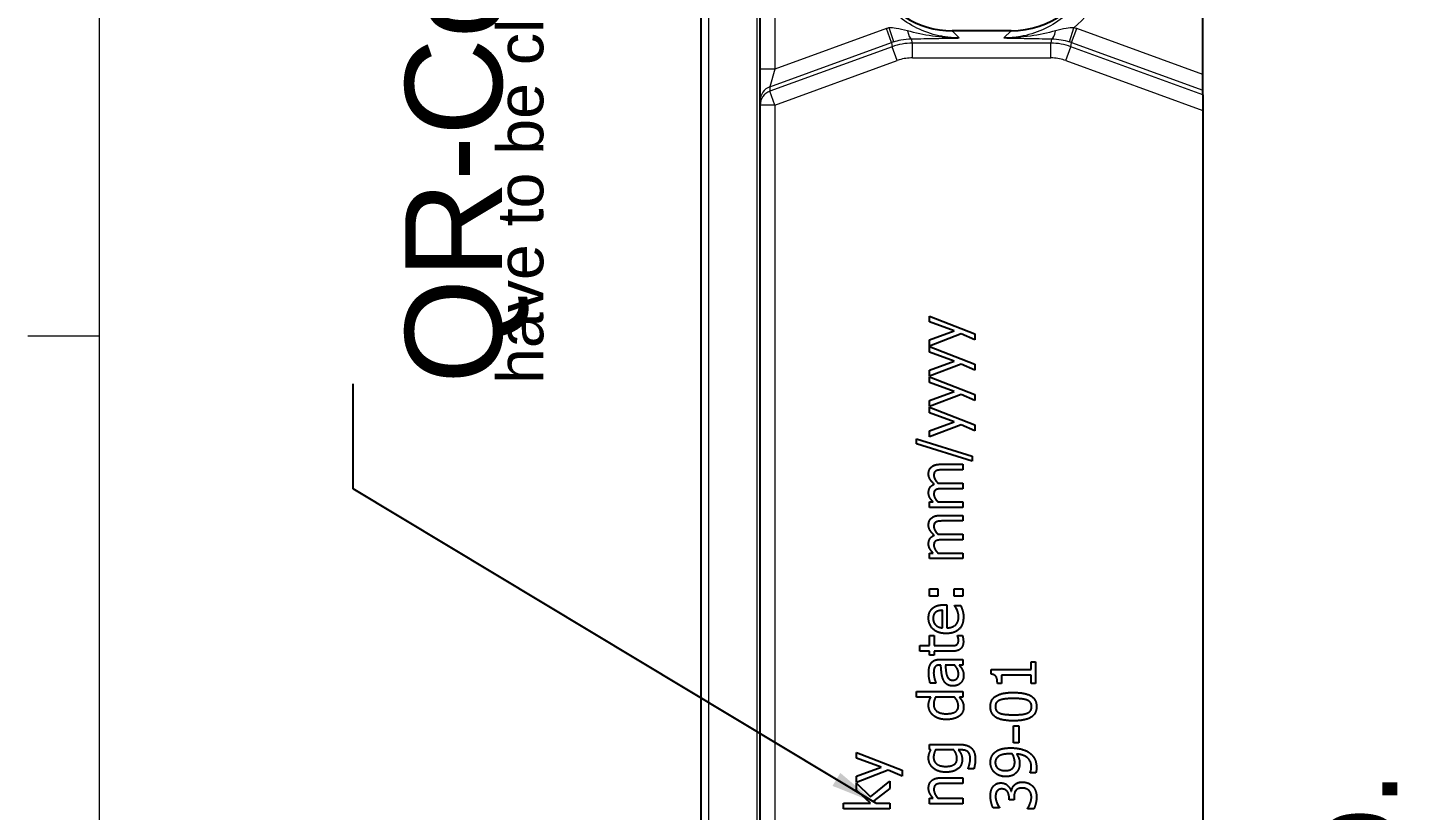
# Model space of a CAD drawing. Header units: millimetres. Extents: x 0 to 1486, y 0 to 1051.
# Drawn here: x 20.1 to 114, y 230.7 to 283.7 of the extents above; entities that cross this region are included whole.
import ezdxf

# ---------------------------------------------------------------- set-up
doc = ezdxf.new("R2010")
doc.units = ezdxf.units.MM
doc.header["$LTSCALE"] = 1.25
for name, color, linetype, lineweight, true_color in [('Sichtbare Kanten(DIN)', 7, 'Continuous', 25, 0x262659), ('Sichtbare tangentiale Kanten(DIN)', 7, 'Continuous', 15, 0x1a1a3e), ('Skizziergeometrie(DIN)', 7, 'Continuous', 9, 0x262659), ('Symbole(DIN)', 7, 'Continuous', 15, 0x262659)]:
    doc.layers.add(name, color=color, linetype=linetype, lineweight=lineweight, true_color=true_color)
doc.styles.add('Aktuell-DINGroßer Text', font='arial.ttf')
doc.dimstyles.new('STANDARD-DIN$7', dxfattribs={"dimscale": 1.25, "dimtxt": 5.25, "dimasz": 2.5, "dimexe": 3.175, "dimexo": 0, "dimgap": 0.8, "dimtad": 1, "dimrnd": 1e-08, "dimtxsty": 'Aktuell-DINGroßer Text', "dimcen": 0.09, "dimdle": 10, "dimclrd": 256, "dimclre": 256, "dimclrt": 256, "dimazin": 2, "dimtfac": 0.666667, "dimtmove": 0, "dimatfit": 3, "dimfxl": 1, "dimtolj": 1, "dimlwd": 25, "dimlwe": 25, "dimarcsym": 0})

# ---------------------------------------------------------------- blocks, each defined once
blk = doc.blocks.new('Ränder Standardrahmen')
at = {"layer": 'Skizziergeometrie(DIN)'}
blk.add_line((20, 210.25), (16.1, 210.25), dxfattribs=at)
at = {"layer": 'Skizziergeometrie(DIN)', "flags": 128}
blk.add_lwpolyline([(20, 20), (20, 821), (1169, 821), (1169, 20), (20, 20)], dxfattribs=at)

msp = doc.modelspace()

# ---------------------------------------------------------------- linework, layer by layer
at = {"layer": 'Sichtbare Kanten(DIN)'}
for p, q in [((65.766, 151.008), (65.766, 428.008)), ((99.766, 280.536), (99.766, 298.48)), ((69.766, 280.9), (69.766, 298.117)), ((86.766, 283.508), (82.766, 283.508)), ((69.766, 278.773), (69.766, 280.9)), ((99.766, 279.472), (99.766, 280.536)), ((69.766, 278.473), (69.766, 278.773)), ((99.766, 279.172), (99.766, 279.472)), ((99.766, 279.172), (99.766, 278.109)), ((69.766, 155.965), (69.766, 278.473)), ((99.766, 278.109), (99.766, 155.965)), ((65.761, 273.745), (65.761, 273.831)), ((65.766, 273.831), (65.761, 273.831)), ((65.761, 273.572), (65.761, 273.745)), ((65.766, 273.745), (65.761, 273.745)), ((65.761, 273.485), (65.761, 273.572)), ((65.766, 273.572), (65.761, 273.572)), ((65.766, 273.485), (65.761, 273.485)), ((81.237, 263.781), (81.237, 264.175)), ((81.237, 264.175), (84.317, 262.964)), ((82.905, 263.168), (81.237, 263.781)), ((81.237, 262.553), (82.905, 263.168)), ((83.379, 262.962), (81.237, 262.145)), ((84.317, 262.558), (83.379, 262.962)), ((84.317, 262.964), (84.317, 262.558)), ((81.237, 262.145), (81.237, 262.553)), ((81.237, 261.727), (81.237, 262.121)), ((81.237, 262.121), (84.317, 260.91)), ((82.905, 261.114), (81.237, 261.727)), ((81.237, 260.499), (82.905, 261.114)), ((83.379, 260.908), (81.237, 260.091)), ((84.317, 260.504), (83.379, 260.908)), ((84.317, 260.91), (84.317, 260.504)), ((81.237, 260.091), (81.237, 260.499)), ((81.237, 259.673), (81.237, 260.066)), ((81.237, 260.066), (84.317, 258.856)), ((82.905, 259.06), (81.237, 259.673)), ((81.237, 258.445), (82.905, 259.06)), ((83.379, 258.853), (81.237, 258.036)), ((81.237, 258.036), (81.237, 258.445)), ((84.317, 258.45), (83.379, 258.853)), ((84.317, 258.856), (84.317, 258.45)), ((81.237, 257.618), (81.237, 258.012)), ((81.237, 258.012), (84.317, 256.801)), ((82.905, 257.006), (81.237, 257.618)), ((81.237, 256.391), (82.905, 257.006)), ((83.379, 256.799), (81.237, 255.982)), ((81.237, 255.982), (81.237, 256.391)), ((84.317, 256.395), (83.379, 256.799)), ((84.317, 256.801), (84.317, 256.395)), ((80.355, 255.513), (80.355, 255.858)), ((80.355, 255.858), (84.14, 254.684)), ((84.14, 254.344), (80.355, 255.513)), ((84.14, 254.684), (84.14, 254.344)), ((82.005, 254.134), (83.488, 254.134)), ((83.488, 253.755), (82.185, 253.755)), ((83.488, 254.134), (83.488, 253.755)), ((82.005, 252.858), (83.488, 252.858)), ((83.488, 252.479), (82.185, 252.479)), ((83.488, 252.858), (83.488, 252.479)), ((81.237, 251.582), (81.485, 251.582)), ((81.237, 251.203), (81.237, 251.582)), ((81.806, 251.582), (83.488, 251.582)), ((83.488, 251.582), (83.488, 251.203)), ((83.488, 251.203), (81.237, 251.203)), ((82.005, 250.67), (83.488, 250.67)), ((83.488, 250.67), (83.488, 250.291)), ((83.488, 250.291), (82.185, 250.291)), ((82.005, 249.394), (83.488, 249.394)), ((83.488, 249.015), (82.185, 249.015)), ((83.488, 249.394), (83.488, 249.015)), ((81.237, 248.117), (81.485, 248.117)), ((81.237, 247.738), (81.237, 248.117)), ((83.488, 247.738), (81.237, 247.738)), ((81.806, 248.117), (83.488, 248.117)), ((83.488, 248.117), (83.488, 247.738)), ((81.237, 245.686), (81.811, 245.686)), ((81.237, 245.205), (81.237, 245.686)), ((81.811, 245.205), (81.237, 245.205)), ((81.811, 245.686), (81.811, 245.205)), ((82.915, 245.686), (83.488, 245.686)), ((82.915, 245.205), (82.915, 245.686)), ((83.488, 245.205), (82.915, 245.205)), ((83.488, 245.686), (83.488, 245.205)), ((82.112, 243.049), (82.112, 244.237)), ((82.195, 244.607), (82.402, 244.607)), ((82.402, 244.607), (82.402, 243.049)), ((82.936, 244.566), (83.35, 244.566)), ((82.936, 244.544), (82.936, 244.566)), ((81.237, 242.54), (81.551, 242.54)), ((81.237, 241.843), (81.237, 242.54)), ((81.551, 242.54), (81.551, 241.843)), ((83.129, 242.54), (83.469, 242.54)), ((83.129, 242.519), (83.129, 242.54)), ((80.59, 241.843), (81.237, 241.843)), ((80.59, 241.463), (80.59, 241.843)), ((81.237, 241.463), (80.59, 241.463)), ((81.237, 241.208), (81.237, 241.463)), ((81.551, 241.208), (81.237, 241.208)), ((81.551, 241.843), (82.623, 241.843)), ((81.551, 241.463), (81.551, 241.208)), ((82.798, 241.463), (81.551, 241.463)), ((82.008, 240.527), (81.935, 240.527)), ((81.949, 240.907), (83.488, 240.907)), ((82.934, 240.527), (82.309, 240.527)), ((83.488, 240.527), (83.25, 240.527)), ((83.488, 240.907), (83.488, 240.527)), ((85.418, 240.219), (88.121, 240.219)), ((85.418, 239.908), (85.418, 240.219)), ((88.121, 240.751), (88.428, 240.751)), ((88.121, 240.219), (88.121, 240.751)), ((88.428, 240.751), (88.428, 239.288)), ((81.672, 239.295), (81.286, 239.295)), ((81.672, 239.317), (81.672, 239.295)), ((86.111, 239.288), (85.836, 239.288)), ((86.111, 239.832), (86.111, 239.288)), ((88.121, 239.832), (86.111, 239.832)), ((88.121, 239.288), (88.121, 239.832)), ((88.428, 239.288), (88.121, 239.288)), ((80.355, 238.724), (83.488, 238.724)), ((80.355, 238.344), (80.355, 238.724)), ((81.327, 238.344), (80.355, 238.344)), ((82.941, 238.344), (81.641, 238.344)), ((83.488, 238.344), (83.26, 238.344)), ((83.488, 238.724), (83.488, 238.344)), ((86.933, 236.402), (87.297, 236.402)), ((86.933, 235.267), (86.933, 236.402)), ((87.297, 236.402), (87.297, 235.267)), ((76.298, 234.216), (76.298, 234.61)), ((76.298, 234.61), (79.378, 233.399)), ((81.237, 235.155), (83.231, 235.155)), ((81.237, 234.797), (81.237, 235.155)), ((81.332, 234.775), (81.237, 234.797)), ((82.878, 234.775), (81.641, 234.775)), ((83.386, 234.775), (83.189, 234.775)), ((87.297, 235.267), (86.933, 235.267)), ((77.965, 233.604), (76.298, 234.216)), ((76.298, 232.989), (77.965, 233.604)), ((78.44, 233.397), (76.298, 232.58)), ((76.298, 232.58), (76.298, 232.989)), ((79.378, 232.993), (78.44, 233.397)), ((79.378, 233.399), (79.378, 232.993)), ((82.027, 232.891), (83.488, 232.891)), ((83.488, 232.891), (83.488, 232.512)), ((83.848, 233.485), (83.848, 233.504)), ((84.242, 233.485), (83.848, 233.485)), ((88.058, 233.229), (88.058, 233.249)), ((88.445, 233.229), (88.058, 233.229)), ((76.298, 232.529), (77.239, 231.605)), ((76.298, 232.057), (76.298, 232.529)), ((77.248, 231.168), (76.298, 232.057)), ((77.239, 231.605), (78.549, 232.653)), ((78.549, 232.155), (77.462, 231.318)), ((78.549, 232.653), (78.549, 232.155)), ((83.488, 232.512), (82.205, 232.512)), ((86.76, 231.987), (86.789, 231.987)), ((75.415, 231.168), (77.248, 231.168)), ((75.415, 230.788), (75.415, 231.168)), ((77.462, 231.318), (77.608, 231.168)), ((77.608, 231.168), (78.549, 231.168)), ((78.549, 231.168), (78.549, 230.788)), ((81.237, 231.503), (81.488, 231.503)), ((81.237, 231.124), (81.237, 231.503)), ((83.488, 231.124), (81.237, 231.124)), ((81.806, 231.503), (83.488, 231.503)), ((83.488, 231.503), (83.488, 231.124)), ((85.975, 230.859), (85.549, 230.859)), ((85.975, 230.883), (85.975, 230.859)), ((86.634, 231.389), (86.634, 231.523)), ((86.967, 231.389), (86.634, 231.389)), ((86.967, 231.559), (86.967, 231.389)), ((78.549, 230.788), (75.415, 230.788)), ((87.881, 230.776), (87.881, 230.805)), ((88.306, 230.776), (87.881, 230.776))]:
    msp.add_line(p, q, dxfattribs=at)
for centre, start, end in [((86.766, 289.508), 270, 342.76589), ((82.766, 289.508), 205.29422, 270)]:
    msp.add_arc(centre, 6, start, end, dxfattribs=at)
for points in [[(81.174, 253.473), (81.174, 253.619), (81.264, 253.857), (81.366, 253.945)], [(81.563, 252.785), (81.371, 252.958), (81.174, 253.284), (81.174, 253.473)], [(81.366, 253.945), (81.468, 254.035), (81.774, 254.134), (82.005, 254.134)], [(81.692, 253.692), (81.612, 253.653), (81.534, 253.505), (81.534, 253.376)], [(81.534, 253.376), (81.534, 253.259), (81.677, 252.992), (81.813, 252.851)], [(82.185, 253.755), (82.03, 253.755), (81.765, 253.731), (81.692, 253.692)], [(81.174, 252.197), (81.174, 252.396), (81.356, 252.705), (81.563, 252.785)], [(81.692, 252.416), (81.612, 252.377), (81.534, 252.228), (81.534, 252.1)], [(82.185, 252.479), (82.03, 252.479), (81.765, 252.455), (81.692, 252.416)], [(81.813, 252.851), (81.847, 252.853), (81.942, 252.858), (82.005, 252.858)], [(81.485, 251.582), (81.337, 251.73), (81.174, 252.022), (81.174, 252.197)], [(81.534, 252.1), (81.534, 251.978), (81.687, 251.708), (81.806, 251.582)], [(81.366, 250.48), (81.468, 250.57), (81.774, 250.67), (82.005, 250.67)], [(81.174, 250.009), (81.174, 250.155), (81.264, 250.393), (81.366, 250.48)], [(81.563, 249.321), (81.371, 249.493), (81.174, 249.819), (81.174, 250.009)], [(81.692, 250.228), (81.612, 250.189), (81.534, 250.04), (81.534, 249.912)], [(81.534, 249.912), (81.534, 249.795), (81.677, 249.527), (81.813, 249.386)], [(82.185, 250.291), (82.03, 250.291), (81.765, 250.267), (81.692, 250.228)], [(81.174, 248.733), (81.174, 248.932), (81.356, 249.241), (81.563, 249.321)], [(81.485, 248.117), (81.337, 248.266), (81.174, 248.557), (81.174, 248.733)], [(81.692, 248.951), (81.612, 248.912), (81.534, 248.764), (81.534, 248.635)], [(82.185, 249.015), (82.03, 249.015), (81.765, 248.99), (81.692, 248.951)], [(81.813, 249.386), (81.847, 249.389), (81.942, 249.394), (82.005, 249.394)], [(81.534, 248.635), (81.534, 248.514), (81.687, 248.244), (81.806, 248.117)], [(81.174, 243.705), (81.174, 243.914), (81.295, 244.237), (81.424, 244.356)], [(81.424, 244.356), (81.553, 244.478), (81.925, 244.607), (82.195, 244.607)], [(81.66, 244.109), (81.575, 244.043), (81.485, 243.836), (81.485, 243.683)], [(82.112, 244.237), (81.959, 244.233), (81.736, 244.169), (81.66, 244.109)], [(83.109, 244.254), (83.06, 244.356), (82.975, 244.498), (82.936, 244.544)], [(83.209, 243.792), (83.209, 243.916), (83.153, 244.157), (83.109, 244.254)], [(83.35, 244.566), (83.377, 244.5), (83.454, 244.301), (83.476, 244.223)], [(83.476, 244.223), (83.508, 244.113), (83.539, 243.933), (83.539, 243.797)], [(82.375, 242.664), (81.825, 242.664), (81.174, 243.241), (81.174, 243.705)], [(81.485, 243.683), (81.485, 243.532), (81.575, 243.321), (81.663, 243.233)], [(81.663, 243.233), (81.753, 243.148), (81.969, 243.061), (82.112, 243.049)], [(83.539, 243.797), (83.539, 243.258), (82.934, 242.664), (82.375, 242.664)], [(82.402, 243.049), (82.793, 243.049), (83.209, 243.442), (83.209, 243.792)], [(83.532, 242.12), (83.532, 241.811), (83.18, 241.463), (82.798, 241.463)], [(83.06, 241.896), (83.131, 241.93), (83.201, 242.083), (83.201, 242.215)], [(83.201, 242.215), (83.201, 242.307), (83.146, 242.48), (83.129, 242.519)], [(83.469, 242.54), (83.498, 242.433), (83.532, 242.215), (83.532, 242.12)], [(82.623, 241.843), (82.793, 241.843), (82.98, 241.855), (83.06, 241.896)], [(81.184, 239.983), (81.184, 240.216), (81.257, 240.535), (81.351, 240.661)], [(81.351, 240.661), (81.444, 240.785), (81.738, 240.907), (81.949, 240.907)], [(81.595, 240.374), (81.548, 240.301), (81.519, 240.092), (81.519, 239.98)], [(81.935, 240.527), (81.804, 240.527), (81.641, 240.447), (81.595, 240.374)], [(82.178, 239.523), (82.09, 239.713), (82.025, 240.228), (82.008, 240.527)], [(82.309, 240.527), (82.321, 240.391), (82.363, 239.98), (82.402, 239.852)], [(83.201, 239.932), (83.201, 240.109), (83.048, 240.401), (82.934, 240.527)], [(83.25, 240.527), (83.284, 240.481), (83.406, 240.326), (83.442, 240.253)], [(83.442, 240.253), (83.496, 240.153), (83.552, 239.966), (83.552, 239.796)], [(81.286, 239.295), (81.257, 239.399), (81.184, 239.791), (81.184, 239.983)], [(81.519, 239.98), (81.519, 239.849), (81.597, 239.494), (81.672, 239.317)], [(82.837, 239.113), (82.603, 239.113), (82.273, 239.309), (82.178, 239.523)], [(82.402, 239.852), (82.448, 239.701), (82.64, 239.504), (82.81, 239.504)], [(82.81, 239.504), (83.005, 239.504), (83.201, 239.723), (83.201, 239.932)], [(83.352, 239.312), (83.26, 239.222), (82.988, 239.113), (82.837, 239.113)], [(83.552, 239.796), (83.552, 239.657), (83.447, 239.407), (83.352, 239.312)], [(85.836, 239.288), (85.836, 239.596), (85.661, 239.888), (85.418, 239.908)], [(81.174, 237.788), (81.174, 237.955), (81.249, 238.206), (81.327, 238.344)], [(81.641, 238.344), (81.573, 238.203), (81.522, 237.98), (81.522, 237.851)], [(83.192, 237.761), (83.192, 237.909), (83.056, 238.211), (82.941, 238.344)], [(83.26, 238.344), (83.333, 238.257), (83.43, 238.128), (83.471, 238.04)], [(85.367, 237.71), (85.367, 238.203), (86.145, 238.668), (86.928, 238.668)], [(86.928, 238.668), (87.735, 238.668), (88.491, 238.198), (88.491, 237.71)], [(81.488, 237.124), (81.342, 237.248), (81.174, 237.596), (81.174, 237.788)], [(81.522, 237.851), (81.522, 237.559), (81.959, 237.228), (82.372, 237.228)], [(82.372, 237.228), (82.771, 237.228), (83.192, 237.481), (83.192, 237.761)], [(83.552, 237.673), (83.552, 237.489), (83.398, 237.177), (83.25, 237.068)], [(83.471, 238.04), (83.51, 237.96), (83.552, 237.788), (83.552, 237.673)], [(86.93, 236.75), (86.118, 236.75), (85.367, 237.219), (85.367, 237.71)], [(86.011, 238.15), (85.858, 238.089), (85.7, 237.878), (85.7, 237.71)], [(85.7, 237.71), (85.7, 237.542), (85.858, 237.326), (86.016, 237.262)], [(86.928, 238.259), (86.619, 238.259), (86.164, 238.211), (86.011, 238.15)], [(87.842, 238.152), (87.694, 238.211), (87.237, 238.259), (86.928, 238.259)], [(88.491, 237.71), (88.491, 237.214), (87.72, 236.75), (86.93, 236.75)], [(87.835, 237.26), (87.99, 237.318), (88.158, 237.535), (88.158, 237.71)], [(88.158, 237.71), (88.158, 237.875), (88, 238.092), (87.842, 238.152)], [(82.38, 236.837), (82.083, 236.837), (81.65, 236.99), (81.488, 237.124)], [(83.25, 237.068), (83.102, 236.959), (82.664, 236.837), (82.38, 236.837)], [(86.016, 237.262), (86.169, 237.202), (86.636, 237.158), (86.93, 237.158)], [(86.93, 237.158), (87.246, 237.158), (87.669, 237.197), (87.835, 237.26)], [(81.174, 234.216), (81.174, 234.391), (81.257, 234.647), (81.332, 234.775)], [(81.641, 234.775), (81.573, 234.634), (81.514, 234.396), (81.514, 234.277)], [(83.099, 234.192), (83.099, 234.34), (82.983, 234.651), (82.878, 234.775)], [(83.189, 234.775), (83.323, 234.622), (83.449, 234.328), (83.449, 234.107)], [(83.231, 235.155), (83.804, 235.155), (84.339, 234.656), (84.339, 234.143)], [(83.824, 234.659), (83.741, 234.724), (83.525, 234.775), (83.386, 234.775)], [(83.999, 234.173), (83.999, 234.348), (83.907, 234.591), (83.824, 234.659)], [(85.367, 233.922), (85.367, 234.129), (85.506, 234.464), (85.637, 234.588)], [(85.637, 234.588), (85.802, 234.744), (86.337, 234.914), (86.748, 234.914)], [(86.748, 234.914), (87.12, 234.914), (87.786, 234.746), (88.007, 234.583)], [(88.007, 234.583), (88.241, 234.411), (88.486, 233.925), (88.486, 233.57)], [(81.475, 233.557), (81.332, 233.684), (81.174, 234.032), (81.174, 234.216)], [(81.514, 234.277), (81.514, 233.99), (81.937, 233.66), (82.334, 233.66)], [(82.334, 233.66), (82.708, 233.66), (83.099, 233.91), (83.099, 234.192)], [(83.449, 234.107), (83.449, 233.723), (82.878, 233.268), (82.341, 233.268)], [(83.848, 233.504), (83.865, 233.543), (83.919, 233.691), (83.941, 233.786)], [(83.941, 233.786), (83.967, 233.891), (83.999, 234.068), (83.999, 234.173)], [(84.339, 234.143), (84.339, 233.978), (84.286, 233.633), (84.242, 233.485)], [(85.649, 233.251), (85.515, 233.375), (85.367, 233.737), (85.367, 233.922)], [(85.865, 234.297), (85.768, 234.209), (85.695, 234.027), (85.695, 233.92)], [(85.695, 233.92), (85.695, 233.672), (86.05, 233.378), (86.386, 233.378)], [(86.658, 234.508), (86.354, 234.508), (85.97, 234.396), (85.865, 234.297)], [(86.848, 234.501), (86.818, 234.503), (86.719, 234.508), (86.658, 234.508)], [(87.013, 233.963), (87.013, 234.092), (86.923, 234.389), (86.848, 234.501)], [(86.908, 233.582), (86.972, 233.66), (87.013, 233.852), (87.013, 233.963)], [(87.137, 234.498), (87.246, 234.338), (87.346, 234.046), (87.346, 233.874)], [(88.138, 233.623), (88.138, 234.017), (87.618, 234.467), (87.137, 234.498)], [(87.346, 233.874), (87.346, 233.708), (87.273, 233.433), (87.168, 233.295)], [(81.174, 232.186), (81.174, 232.517), (81.612, 232.891), (82.027, 232.891)], [(82.341, 233.268), (82.061, 233.268), (81.629, 233.426), (81.475, 233.557)], [(86.403, 232.969), (86.172, 232.969), (85.788, 233.12), (85.649, 233.251)], [(86.386, 233.378), (86.575, 233.378), (86.821, 233.475), (86.908, 233.582)], [(87.168, 233.295), (87.044, 233.134), (86.668, 232.969), (86.403, 232.969)], [(88.058, 233.249), (88.087, 233.3), (88.138, 233.514), (88.138, 233.623)], [(88.486, 233.57), (88.486, 233.489), (88.469, 233.307), (88.445, 233.229)], [(81.488, 231.503), (81.334, 231.673), (81.174, 232.002), (81.174, 232.186)], [(81.701, 232.439), (81.616, 232.393), (81.534, 232.228), (81.534, 232.087)], [(81.534, 232.087), (81.534, 231.946), (81.684, 231.647), (81.806, 231.503)], [(82.205, 232.512), (82.049, 232.512), (81.782, 232.483), (81.701, 232.439)], [(85.365, 231.642), (85.365, 231.846), (85.447, 232.15), (85.535, 232.274)], [(85.535, 232.274), (85.63, 232.405), (85.904, 232.541), (86.089, 232.541)], [(85.805, 231.975), (85.754, 231.899), (85.712, 231.715), (85.712, 231.61)], [(86.13, 232.133), (86.016, 232.133), (85.853, 232.045), (85.805, 231.975)], [(86.089, 232.541), (86.337, 232.541), (86.711, 232.215), (86.76, 231.987)], [(86.634, 231.523), (86.634, 231.792), (86.376, 232.133), (86.13, 232.133)], [(86.789, 231.987), (86.809, 232.082), (86.896, 232.298), (86.984, 232.391)], [(87.074, 232.011), (87.013, 231.926), (86.967, 231.695), (86.967, 231.559)], [(86.984, 232.391), (87.069, 232.483), (87.341, 232.6), (87.538, 232.6)], [(87.509, 232.191), (87.346, 232.191), (87.134, 232.096), (87.074, 232.011)], [(87.976, 232.026), (87.886, 232.106), (87.672, 232.191), (87.509, 232.191)], [(87.538, 232.6), (87.74, 232.6), (88.083, 232.461), (88.214, 232.335)], [(88.143, 231.571), (88.143, 231.695), (88.066, 231.943), (87.976, 232.026)], [(88.214, 232.335), (88.35, 232.203), (88.491, 231.831), (88.491, 231.596)], [(85.549, 230.859), (85.479, 230.99), (85.365, 231.44), (85.365, 231.642)], [(85.712, 231.61), (85.712, 231.501), (85.766, 231.284), (85.807, 231.18)], [(85.807, 231.18), (85.848, 231.083), (85.936, 230.939), (85.975, 230.883)], [(87.881, 230.805), (87.973, 230.932), (88.143, 231.36), (88.143, 231.571)], [(88.491, 231.596), (88.491, 231.369), (88.382, 230.927), (88.306, 230.776)]]:
    msp.add_open_spline(points, degree=2, dxfattribs=at)
at = {"layer": 'Sichtbare tangentiale Kanten(DIN)'}
for p, q in [((66.266, 428.008), (66.266, 151.008)), ((69.566, 151.008), (69.566, 428.008)), ((70.766, 298.117), (70.766, 280.9)), ((78.318, 283.649), (70.766, 280.9)), ((78.66, 282.71), (78.318, 283.649)), ((78.814, 282.762), (78.511, 283.714)), ((82.766, 283.508), (83.256, 283.018)), ((86.766, 283.508), (86.276, 283.018)), ((90.718, 282.762), (91.022, 283.714)), ((90.871, 282.71), (91.213, 283.649)), ((99.766, 280.536), (91.213, 283.649)), ((70.424, 279.712), (78.66, 282.71)), ((78.66, 282.71), (78.71, 282.428)), ((80.077, 282.669), (80.025, 282.961)), ((80.077, 281.669), (80.077, 282.669)), ((89.454, 282.669), (80.077, 282.669)), ((89.506, 282.961), (89.454, 282.669)), ((89.454, 281.669), (89.454, 282.669)), ((90.822, 282.428), (90.871, 282.71)), ((90.871, 282.71), (99.766, 279.472)), ((78.71, 282.428), (70.424, 279.412)), ((79.052, 281.489), (78.71, 282.428)), ((80.077, 281.669), (89.454, 281.669)), ((90.48, 281.489), (90.822, 282.428)), ((99.766, 279.172), (90.822, 282.428)), ((70.766, 280.9), (69.766, 280.9)), ((70.766, 280.9), (70.424, 279.712)), ((70.766, 278.473), (79.052, 281.489)), ((90.48, 281.489), (99.766, 278.109)), ((70.424, 279.712), (70.424, 279.412)), ((70.766, 278.473), (70.424, 279.412)), ((70.766, 278.473), (69.766, 278.473)), ((70.766, 278.473), (70.766, 155.965))]:
    msp.add_line(p, q, dxfattribs=at)
for centre, major_axis, ratio, start_param, end_param in [((80.028, 278.947), (-0.869, 4.927), 0.999372, 0.133778, 0.174426), ((80.025, 283.961), (0.011, -1), 0.308693, 5.189335, 6.246486), ((89.506, 283.961), (-0.011, -1), 0.309038, 0.036704, 1.093493), ((89.503, 278.947), (0.869, 4.927), 0.999372, 6.10876, 6.149249), ((80.028, 278.947), (-0.695, 3.943), 0.999058, 0.133778, 0.174426), ((80.078, 278.668), (-0.695, 3.94), 0.999686, 6.10876, 6.457611), ((89.454, 278.668), (0.695, 3.94), 0.999686, 6.10876, 6.457611), ((89.503, 278.947), (0.695, 3.943), 0.999058, 6.10876, 6.149249), ((70.766, 278.773), (-1, 0), 0.99931, 5.061233, 6.283185), ((70.766, 278.473), (-1, 0), 0.99931, 5.061233, 6.283185)]:
    msp.add_ellipse(centre, major_axis=major_axis, ratio=ratio, start_param=start_param, end_param=end_param, dxfattribs=at)
for points, knots in [([(83.256, 283.018), (83.111, 283.018), (82.961, 283.023), (82.666, 283.044), (82.519, 283.059), (82.27, 283.093), (82.168, 283.11), (81.033, 283.322), (80.049, 283.77), (78.545, 284.961), (77.974, 285.638), (77.239, 286.986), (77.01, 287.622), (76.804, 288.687), (76.765, 289.105), (76.766, 289.522), (76.767, 289.939), (76.808, 290.356), (77.018, 291.42), (77.249, 292.055), (77.99, 293.399), (78.563, 294.074), (80.072, 295.259), (81.058, 295.703), (82.191, 295.91), (82.292, 295.926), (82.535, 295.959), (82.679, 295.974), (82.968, 295.993), (83.114, 295.998), (83.256, 295.998)], [-2.35278, -2.35278, -2.35278, -2.35278, -2.301642, -2.301642, -2.250505, -2.250505, -2.214659, -2.214659, -1.850937, -1.850937, -1.550429, -1.550429, -1.319269, -1.319269, -1.174794, -1.174794, -1.174794, -1.030362, -1.030362, -0.799271, -0.799271, -0.498853, -0.498853, -0.135131, -0.135131, -0.100008, -0.100008, -0.050004, -0.050004, 0, 0, 0, 0]), ([(86.276, 295.998), (86.652, 295.998), (87.028, 295.965), (88.434, 295.718), (89.423, 295.28), (90.946, 294.099), (91.527, 293.42), (92.279, 292.065), (92.513, 291.425), (92.725, 290.35), (92.766, 289.929), (92.766, 289.508), (92.766, 289.087), (92.725, 288.666), (92.513, 287.592), (92.279, 286.951), (91.527, 285.596), (90.946, 284.917), (89.423, 283.736), (88.434, 283.298), (87.028, 283.051), (86.652, 283.018), (86.276, 283.018)], [-2.456582, -2.456582, -2.456582, -2.456582, -2.326343, -2.326343, -1.962461, -1.962461, -1.659208, -1.659208, -1.425936, -1.425936, -1.280141, -1.280141, -1.280141, -1.134347, -1.134347, -0.901075, -0.901075, -0.597822, -0.597822, -0.233939, -0.233939, -0.103701, -0.103701, -0.103701, -0.103701]), ([(91.022, 283.714), (91.752, 284.313), (92.369, 285.051), (93.204, 286.557), (93.474, 287.296), (93.718, 288.536), (93.766, 289.022), (93.766, 289.508), (93.766, 289.994), (93.718, 290.48), (93.474, 291.72), (93.204, 292.459), (92.369, 293.965), (91.752, 294.704), (91.022, 295.302)], [0.617674, 0.617674, 0.617674, 0.617674, 0.901075, 0.901075, 1.134347, 1.134347, 1.280141, 1.280141, 1.280141, 1.425936, 1.425936, 1.659208, 1.659208, 1.942608, 1.942608, 1.942608, 1.942608]), ([(79.756, 283.499), (79.476, 283.573), (79.216, 283.632), (78.81, 283.695), (78.655, 283.71), (78.511, 283.714)], [0, 0, 0, 0, 0.0946522, 0.0946522, 0.1578105, 0.1578105, 0.1578105, 0.1578105]), ([(83.256, 283.018), (83.1, 283.017), (82.946, 283.019), (82.637, 283.029), (82.482, 283.037), (82.026, 283.07), (81.726, 283.104), (80.849, 283.234), (80.287, 283.359), (79.756, 283.499)], [-0.3620584, -0.3620584, -0.3620584, -0.3620584, -0.3160703, -0.3160703, -0.2700821, -0.2700821, -0.1793608, -0.1793608, 0, 0, 0, 0]), ([(89.775, 283.498), (89.24, 283.357), (88.672, 283.231), (87.496, 283.059), (86.886, 283.013), (86.276, 283.018)], [-0.3608174, -0.3608174, -0.3608174, -0.3608174, -0.1798157, -0.1798157, 0.0011861, 0.0011861, 0.0011861, 0.0011861]), ([(91.022, 283.714), (90.856, 283.709), (90.678, 283.69), (90.267, 283.62), (90.029, 283.565), (89.775, 283.498)], [-0.1579003, -0.1579003, -0.1579003, -0.1579003, -0.0857494, -0.0857494, 0, 0, 0, 0]), ([(78.814, 282.762), (78.974, 282.813), (79.138, 282.855), (79.544, 282.933), (79.785, 282.958), (80.025, 282.961)], [-0.1578105, -0.1578105, -0.1578105, -0.1578105, -0.0946522, -0.0946522, 0, 0, 0, 0]), ([(80.025, 282.961), (80.594, 282.968), (81.142, 282.977), (81.94, 282.991), (82.204, 282.996), (82.599, 283.004), (82.731, 283.007), (82.994, 283.012), (83.127, 283.015), (83.256, 283.018)], [0, 0, 0, 0, 0.1793608, 0.1793608, 0.2700821, 0.2700821, 0.3160703, 0.3160703, 0.3620584, 0.3620584, 0.3620584, 0.3620584]), ([(86.276, 283.018), (86.792, 283.007), (87.311, 282.996), (88.379, 282.977), (88.932, 282.968), (89.506, 282.961)], [-0.0011861, -0.0011861, -0.0011861, -0.0011861, 0.1798157, 0.1798157, 0.3608174, 0.3608174, 0.3608174, 0.3608174]), ([(89.506, 282.961), (89.723, 282.958), (89.942, 282.938), (90.348, 282.866), (90.535, 282.82), (90.718, 282.762)], [0, 0, 0, 0, 0.0857494, 0.0857494, 0.1579003, 0.1579003, 0.1579003, 0.1579003]), ([(80.077, 281.669), (79.777, 281.669), (79.477, 281.624), (79.144, 281.521), (79.098, 281.505), (79.052, 281.489)], [-0.1744255, -0.1744255, -0.1744255, -0.1744255, 0.1253974, 0.1253974, 0.1744255, 0.1744255, 0.1744255, 0.1744255]), ([(90.48, 281.489), (90.198, 281.591), (89.901, 281.651), (89.552, 281.668), (89.503, 281.669), (89.454, 281.669)], [-0.1744255, -0.1744255, -0.1744255, -0.1744255, 0.1253974, 0.1253974, 0.1744255, 0.1744255, 0.1744255, 0.1744255])]:
    msp.add_open_spline(points, degree=3, knots=knots, dxfattribs=at)

# ---------------------------------------------------------------- block references
at = {"xscale": 1.25, "yscale": 1.25, "zscale": 1.25}
msp.add_blockref('Ränder Standardrahmen', (0, 0), dxfattribs=at)

# ---------------------------------------------------------------- texts
at = {"layer": 'Symbole(DIN)', "color": 179, "true_color": 0x262659, "insert": (56.01, 259.576), "char_height": 6.5625, "width": 71.08184, "attachment_point": 7, "rotation": 90, "line_spacing_factor": 0.570124, "style": 'Aktuell-DINGroßer Text'}
msp.add_mtext('{\\H1x;QR-Code\\P\\H0.47619x;have to be clarified for every delivery\\H2.33415x; }', dxfattribs=at)
at = {"layer": 'Symbole(DIN)', "color": 179, "true_color": 0x262659, "insert": (106.372, 196.214), "char_height": 6.5625, "width": 37.18916, "attachment_point": 1, "rotation": 90, "style": 'Aktuell-DINGroßer Text'}
msp.add_mtext('\\fArial|b0|i0;serial no.', dxfattribs=at)

# ---------------------------------------------------------------- leaders
at = {"layer": 'Symbole(DIN)', "color": 179, "linetype": 'Continuous', "lineweight": 25, "true_color": 0x262659}
msp.add_leader([(77.608, 231.168), (42.18, 252.468), (42.18, 259.576)], dimstyle='STANDARD-DIN$7', override={"dimtad": 0}, dxfattribs=at)

doc.saveas('drawing.dxf')
